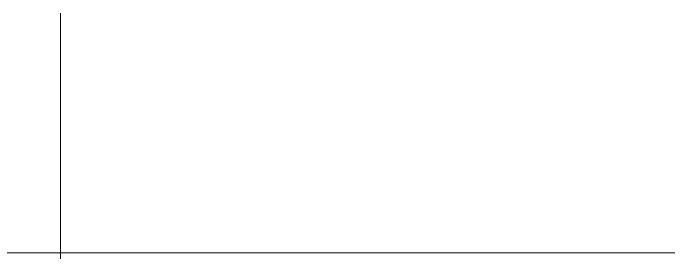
# Model space of a CAD drawing. Header units: millimetres. Extents: x -34838 to 729576, y -214038 to 121482.
# Drawn here: x 530285 to 532465, y -85588 to -84791 of the extents above; entities that cross this region are included whole.
import ezdxf
from ezdxf.enums import TextEntityAlignment as Align

# ---------------------------------------------------------------- set-up
doc = ezdxf.new("R2010")
doc.units = ezdxf.units.MM
doc.header["$MEASUREMENT"] = 0
doc.linetypes.add('Штрихпунктирная', pattern=[1340.555525, 705.555534, -352.777767, 0, -282.222223])
doc.layers.add('А _ ОСІ КООРДИНАЦІЙНІ.3D', color=7, linetype='Continuous')
doc.layers.add('АБ _ 0 _ СТІНИ _ ЗОВНІШНІ .3D', color=7, linetype='Continuous')
for name, color, linetype, lineweight in [('А _ ОСІ КООРДИНАЦІЙНІ.3D_Ном._пера__105', 7, 'Continuous', 13), ('А _ ОСІ КООРДИНАЦІЙНІ.3D_Ном._пера__25', 7, 'Continuous', 0), ('АБ _ 0 _ СТІНИ _ ЗОВНІШНІ .3D_Ном._пера__47', 7, 'Continuous', 20)]:
    doc.layers.add(name, color=color, linetype=linetype, lineweight=lineweight)
doc.styles.add('СГЕНЕРИР_СТИЛЬ_1', font='Arial.ttf')

# ---------------------------------------------------------------- blocks, each defined once
blk = doc.blocks.new('Стена_56_1', base_point=(518366.8, -85737.7))
at = {"layer": 'АБ _ 0 _ СТІНИ _ ЗОВНІШНІ .3D_Ном._пера__47', "color": 7, "linetype": 'Continuous', "lineweight": 20, "flags": 128}
blk.add_lwpolyline([(538341.8, -85587.7), (527241.8, -85587.7)], dxfattribs=at)
blk = doc.blocks.new('Стандартный Маркер Сетки')
at = {"layer": 'А _ ОСІ КООРДИНАЦІЙНІ.3D_Ном._пера__105', "color": 7, "linetype": 'Штрихпунктирная', "lineweight": 13}
for q in [(0, 0), (18399.2, 0)]:
    blk.add_line((500, 0), q, dxfattribs=at)
at = {"layer": 'А _ ОСІ КООРДИНАЦІЙНІ.3D_Ном._пера__25', "color": 7, "lineweight": 0, "style": 'СГЕНЕРИР_СТИЛЬ_1'}
blk.add_attdef('AC_MarkerText_1', text='', height=700, rotation=90, dxfattribs=at).set_placement((19899.2, 40), align=Align.MIDDLE_CENTER)

msp = doc.modelspace()

# ---------------------------------------------------------------- block references
at = {"layer": 'А _ ОСІ КООРДИНАЦІЙНІ.3D', "color": 7, "linetype": 'Continuous', "lineweight": 60, "zscale": 1000, "rotation": 270}
msp.add_blockref('Стандартный Маркер Сетки', (530441.8, -84790.6), dxfattribs=at)
at = {"layer": 'АБ _ 0 _ СТІНИ _ ЗОВНІШНІ .3D', "color": 7, "lineweight": 20}
msp.add_blockref('Стена_56_1', (518366.8, -85737.7), dxfattribs=at)

doc.saveas('drawing.dxf')
